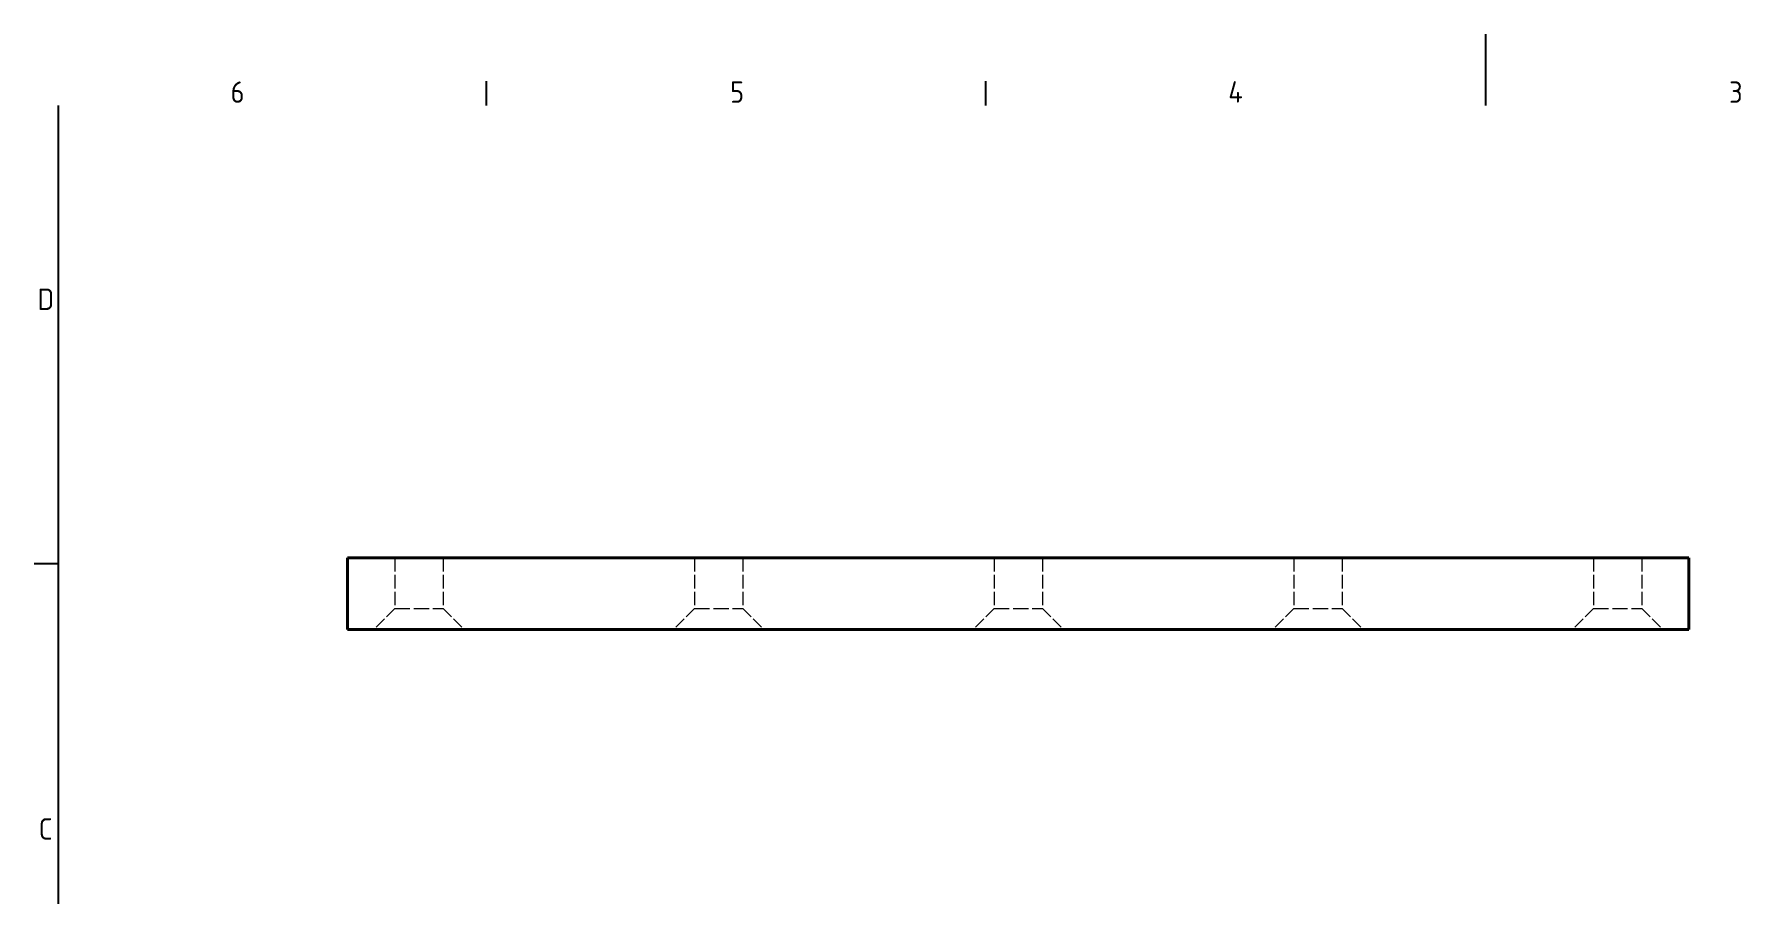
# Model space of a CAD drawing. Header units: millimetres. Extents: x 0 to 210, y 0 to 149.
# Drawn here: x 3.3 to 122.9, y 88.2 to 148.5 of the extents above; entities that cross this region are included whole.
import ezdxf

# ---------------------------------------------------------------- set-up
doc = ezdxf.new("R2010")
doc.units = ezdxf.units.MM
doc.header["$LTSCALE"] = 0.5
doc.linetypes.add('DASHED', pattern=[0.2067, 0.1654, -0.0413])
doc.layers.get('0').update_dxf_attribs({"color": 3, "lineweight": 25})
for name, color, linetype, lineweight in [('가려진 것(ISO)', 2, 'DASHED', 18), ('가시적인 것(ISO)', 3, 'Continuous', 40), ('경계(ISO)', 7, 'Continuous', 25)]:
    doc.layers.add(name, color=color, linetype=linetype, lineweight=lineweight)
doc.styles.add('문자 텍스트_PSTEK_POSCO', font='isocp.shx')

# ---------------------------------------------------------------- blocks, each defined once
blk = doc.blocks.new('경계 Default Border')
at = {"layer": '경계(ISO)'}
for p, q in [((70, 287.0000076293945), (70, 290.4000091552734)), ((140, 287.0000076293945), (140, 290.4000091552734)), ((10, 222.7499961853027), (6.599999666213989, 222.7499961853027))]:
    blk.add_line(p, q, dxfattribs=at)
at = {"layer": '경계(ISO)', "flags": 128}
for points in [[(210, 297.0000076293945), (210, 287.0000076293945)], [(10, 10), (10, 287.0000076293945)]]:
    blk.add_lwpolyline(points, dxfattribs=at)
at = {"layer": '경계(ISO)', "color": 2, "char_height": 3.00000011920929, "attachment_point": 7, "style": '문자 텍스트_PSTEK_POSCO'}
for s, insert in [('6', (34.14453946055966, 287.3713945155963)), ('5', (104.1445394605597, 287.3713945155963)), ('4', (173.9734701308116, 287.4)), ('3', (244.1685395229535, 287.3713945155963)), ('D', (7.078270083685684, 258.3463944559917)), ('C', (7.244539400955009, 184.0963944559917))]:
    blk.add_mtext(s, dxfattribs=dict(at, insert=insert))

msp = doc.modelspace()

# ---------------------------------------------------------------- linework, layer by layer
at = {"layer": '가려진 것(ISO)', "ltscale": 11.44976615905762}
for p, q in [((28.57013247719973, 111.7870588354577), (28.57013247719973, 108.2370588354577)), ((31.97013247719973, 111.7870588354577), (31.97013247719973, 108.2370588354577)), ((49.57013247719972, 111.7870588354577), (49.57013247719972, 108.2370588354577)), ((52.97013247719973, 111.7870588354577), (52.97013247719973, 108.2370588354577)), ((70.57013247719973, 111.7870588354577), (70.57013247719973, 108.2370588354577)), ((73.97013247719973, 111.7870588354577), (73.97013247719973, 108.2370588354577)), ((91.57013247719973, 111.7870588354577), (91.57013247719973, 108.2370588354577)), ((94.97013247719974, 111.7870588354577), (94.97013247719974, 108.2370588354577)), ((112.5701324771997, 111.7870588354577), (112.5701324771997, 108.2370588354577)), ((115.9701324771997, 111.7870588354577), (115.9701324771997, 108.2370588354577))]:
    msp.add_line(p, q, dxfattribs=at)
at = {"layer": '가려진 것(ISO)', "ltscale": 9.92070484161377}
for p, q in [((28.57013247719973, 108.2370588354577), (27.12013247719972, 106.7870588354577)), ((31.97013247719973, 108.2370588354577), (33.42013247719973, 106.7870588354577)), ((49.57013247719972, 108.2370588354577), (48.12013247719973, 106.7870588354577)), ((52.97013247719973, 108.2370588354577), (54.42013247719973, 106.7870588354577)), ((70.57013247719973, 108.2370588354577), (69.12013247719972, 106.7870588354577)), ((73.97013247719973, 108.2370588354577), (75.42013247719973, 106.7870588354577)), ((91.57013247719973, 108.2370588354577), (90.12013247719975, 106.7870588354577)), ((94.97013247719974, 108.2370588354577), (96.42013247719973, 106.7870588354577)), ((112.5701324771997, 108.2370588354577), (111.1201324771997, 106.7870588354577)), ((115.9701324771997, 108.2370588354577), (117.4201324771997, 106.7870588354577))]:
    msp.add_line(p, q, dxfattribs=at)
at = {"layer": '가려진 것(ISO)', "ltscale": 12.91898250579834}
for p, q in [((28.57013247719973, 108.2370588354577), (31.97013247719973, 108.2370588354577)), ((49.57013247719972, 108.2370588354577), (52.97013247719973, 108.2370588354577)), ((70.57013247719973, 108.2370588354577), (73.97013247719973, 108.2370588354577)), ((91.57013247719973, 108.2370588354577), (94.97013247719974, 108.2370588354577)), ((112.5701324771997, 108.2370588354577), (115.9701324771997, 108.2370588354577))]:
    msp.add_line(p, q, dxfattribs=at)
at = {"layer": '가시적인 것(ISO)'}
for p, q in [((25.27013247719971, 106.7870588354603), (25.27013247719971, 111.7870588354603)), ((25.27013247719971, 111.7870588354603), (119.2701324771997, 111.7870588354603)), ((119.2701324771997, 106.7870588354603), (119.2701324771997, 111.7870588354603)), ((25.27013247719971, 106.7870588354603), (119.2701324771997, 106.7870588354603))]:
    msp.add_line(p, q, dxfattribs=at)

# ---------------------------------------------------------------- block references
at = {"xscale": 0.5, "yscale": 0.5, "zscale": 0.5}
msp.add_blockref('경계 Default Border', (0, 0), dxfattribs=at)

doc.saveas('drawing.dxf')
